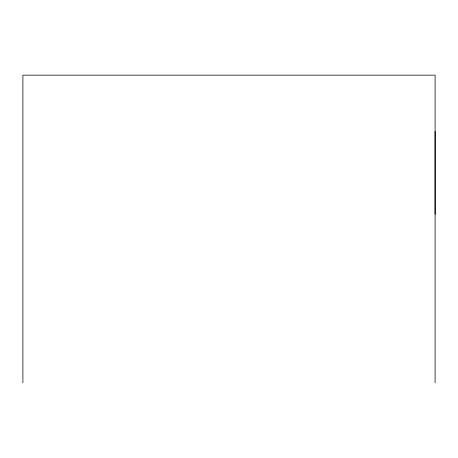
<?xml version="1.0" encoding="UTF-8"?>
<svg xmlns="http://www.w3.org/2000/svg" width="458" height="458" viewBox="0 0 458 458"><rect width="100%" height="100%" fill="white"/><g stroke="black" fill="none" stroke-linecap="round" stroke-linejoin="round"><path stroke-width="0.69" d="M435.1 214.373L435.1 131.389M435.1 382.848L435.1 75.152L22.9 75.152L22.9 382.848"/></g></svg>
